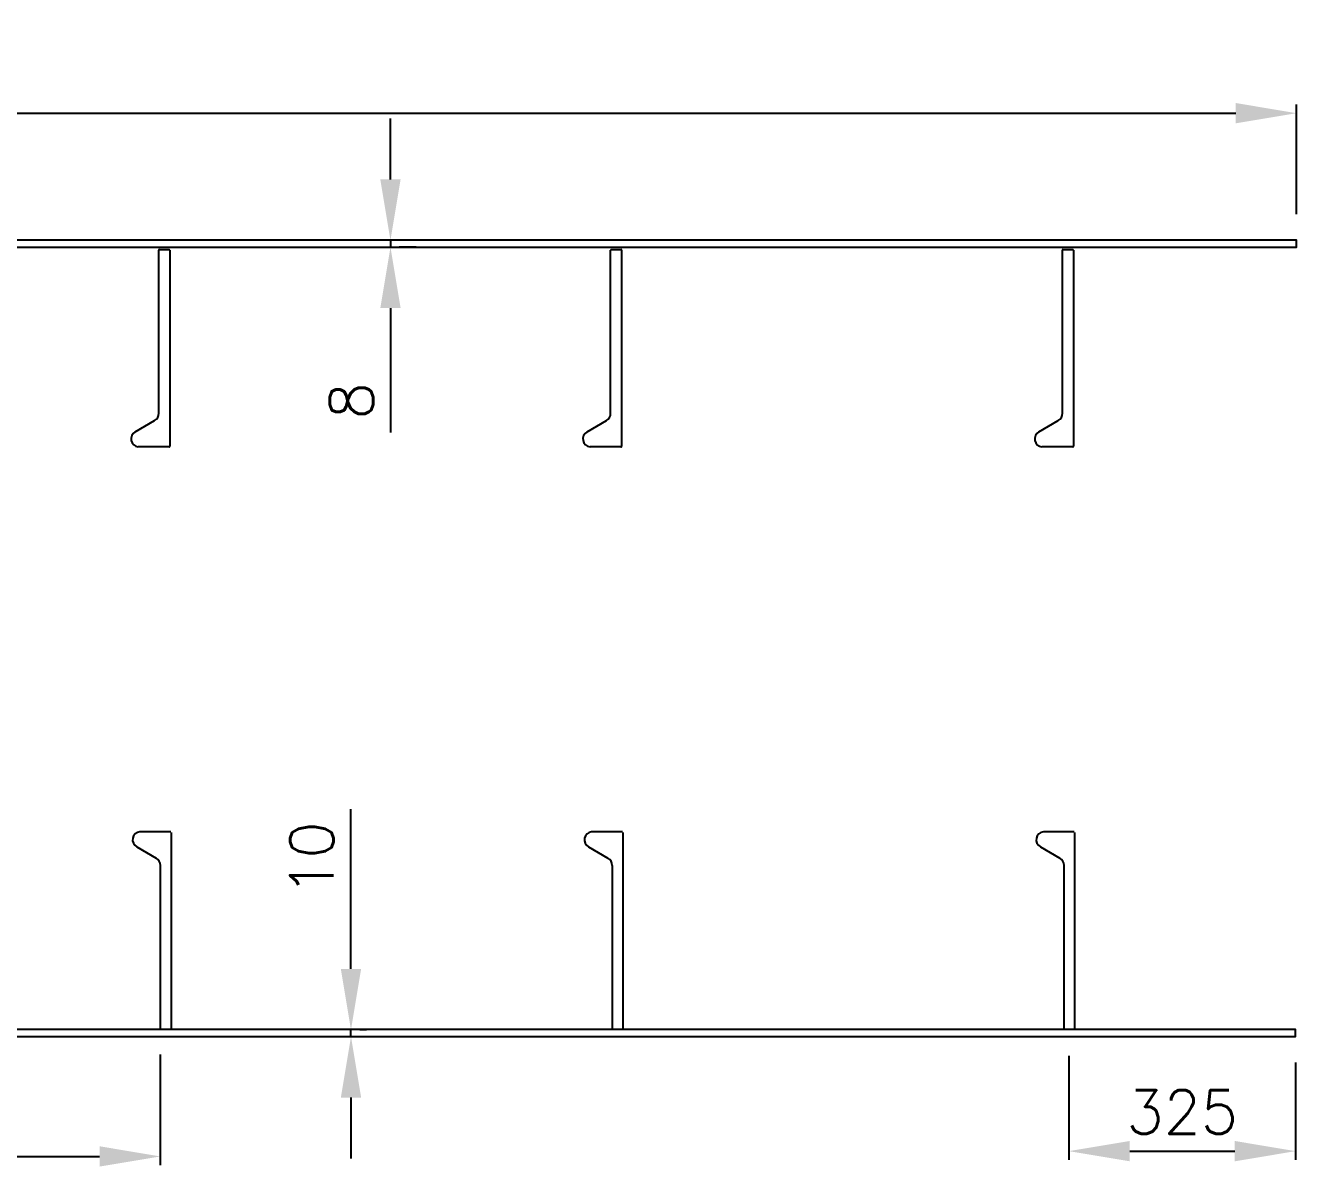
# Model space of a CAD drawing. Header units: inches. Extents: x -10308 to 8182, y 5 to 24017.
# Drawn here: x 2973 to 4802, y 915 to 2556 of the extents above; entities that cross this region are included whole.
import ezdxf

# ---------------------------------------------------------------- set-up
doc = ezdxf.new("R2010")
doc.units = ezdxf.units.IN
doc.layers.add('COTAS', color=1, linetype='Continuous')
doc.layers.add('COTAS 1-200', color=1, linetype='Continuous')
doc.styles.add('de cotas', font='romans.shx')
doc.styles.get("Standard").update_dxf_attribs({"font": 'arial.ttf'})
doc.dimstyles.new('1 EN 1 HM Cota Polivalente', dxfattribs={"dimtxt": 3, "dimasz": 3, "dimexe": 0.5, "dimexo": 1.5, "dimgap": 1.5, "dimtad": 1, "dimtxsty": 'Standard', "dimcen": 2.5, "dimclrd": 1, "dimclre": 1, "dimclrt": 3, "dimadec": 0, "dimazin": 0, "dimtfac": 1, "dimtmove": 0, "dimatfit": 3, "dimfxl": 1, "dimarcsym": 0})

# ---------------------------------------------------------------- blocks, each defined once
blk = doc.blocks.new('*U25')
at = {"layer": 'COTAS 1-200'}
for p, q in [((26.9, 142), (-17.5, 142)), ((27.9, -141), (27.9, 141)), ((-21.9, 120.4), (5.9, 104.1)), ((12, 93.6), (12, -141)), ((13, -142), (26.9, -142))]:
    blk.add_line(p, q, dxfattribs=at)
for centre, radius, start, end in [((-16.4, 130.5), 11.5, 95.4143, 241.6471), ((0.6, 93.9), 11.5, 358.0711, 62.542), ((13, -141), 1, 180, 270), ((26.9, -141), 1, 270, 0)]:
    blk.add_arc(centre, radius, start, end, dxfattribs=at)
blk = doc.blocks.new('*U26')
at = {"layer": 'COTAS', "color": 0, "linetype": 'ByBlock', "lineweight": -2, "transparency": 16777216}
for p in [(0, 0), (650, 0), (1300, 0)]:
    blk.add_blockref('*U25', p, dxfattribs=at)
blk = doc.blocks.new('*D29')
at = {"layer": 'COTAS', "color": 1, "lineweight": -2, "transparency": 16777216}
for p, q in [((4474.6, 1074.8), (4474.6, 925.1)), ((4800.7, 1065.1), (4800.7, 925.1)), ((4562.1, 937.6), (4713.2, 937.6))]:
    blk.add_line(p, q, dxfattribs=at)
at = {"layer": 'COTAS', "color": 1, "transparency": 16777216}
for points in [[(4562.1, 952.2), (4562.1, 923), (4474.6, 937.6)], [(4713.2, 952.2), (4713.2, 923), (4800.7, 937.6)]]:
    blk.add_solid(points, dxfattribs=at)
at = {"layer": 'Defpoints', "color": 0, "transparency": 16777216}
for p in [(4474.6, 1112.3), (4800.7, 1102.6), (4800.7, 937.6)]:
    blk.add_point(p, dxfattribs=at)
at = {"layer": 'COTAS', "color": 3, "transparency": 16777216, "insert": (4637.6, 993.9), "char_height": 62.5, "attachment_point": 5, "style": 'de cotas'}
blk.add_mtext('325', dxfattribs=at)
blk = doc.blocks.new('*D33')
at = {"layer": 'COTAS', "color": 1, "lineweight": -2, "transparency": 16777216}
for p, q in [((2032.4, 1078), (2032.4, 917.5)), ((3167.4, 1076.4), (3167.4, 917.5)), ((2119.9, 930), (3079.9, 930))]:
    blk.add_line(p, q, dxfattribs=at)
at = {"layer": 'COTAS', "color": 1, "transparency": 16777216}
for points in [[(2119.9, 944.6), (2119.9, 915.4), (2032.4, 930)], [(3079.9, 944.6), (3079.9, 915.4), (3167.4, 930)]]:
    blk.add_solid(points, dxfattribs=at)
at = {"layer": 'Defpoints', "color": 0, "transparency": 16777216}
for p in [(2032.4, 1115.5), (3167.4, 1113.9), (3167.4, 930)]:
    blk.add_point(p, dxfattribs=at)
at = {"layer": 'COTAS', "color": 3, "transparency": 16777216, "insert": (2599.9, 986.3), "char_height": 62.5, "attachment_point": 5, "style": 'de cotas'}
blk.add_mtext('1150', dxfattribs=at)
blk = doc.blocks.new('*U36')
at = {"layer": 'COTAS 1-200'}
for p, q in [((12, -93.6), (12, 141)), ((13, 142), (26.9, 142)), ((27.9, 141), (27.9, -141)), ((-21.9, -120.4), (5.9, -104.1)), ((26.9, -142), (-17.5, -142))]:
    blk.add_line(p, q, dxfattribs=at)
for centre, radius, start, end in [((13, 141), 1, 90, 180), ((26.9, 141), 1, 0, 90), ((0.6, -93.9), 11.5, 297.458, 1.9289), ((-16.4, -130.5), 11.5, 118.3529, 264.5857), ((26.9, -141), 1, 270, 0)]:
    blk.add_arc(centre, radius, start, end, dxfattribs=at)
blk = doc.blocks.new('*U37')
at = {"layer": 'COTAS', "color": 0, "linetype": 'ByBlock', "lineweight": -2, "transparency": 16777216}
for p in [(0, 0), (650, 0), (1300, 0)]:
    blk.add_blockref('*U36', p, dxfattribs=at)
blk = doc.blocks.new('*D44')
at = {"layer": 'COTAS', "color": 1, "lineweight": -2, "transparency": 16777216}
for p, q in [((3441.7, 1199.6), (3441.7, 1429.4)), ((3441.7, 1102.1), (3441.7, 1112.1)), ((3463.8, 1112.1), (3454.2, 1112.1)), ((3479.2, 1102.1), (3454.2, 1102.1)), ((3441.7, 1014.6), (3441.7, 927.1))]:
    blk.add_line(p, q, dxfattribs=at)
at = {"layer": 'COTAS', "color": 1, "transparency": 16777216}
for points in [[(3427.1, 1199.6), (3456.3, 1199.6), (3441.7, 1112.1)], [(3427.1, 1014.6), (3456.3, 1014.6), (3441.7, 1102.1)]]:
    blk.add_solid(points, dxfattribs=at)
at = {"layer": 'Defpoints', "color": 0, "transparency": 16777216}
for p in [(3426.3, 1112.1), (3441.7, 1112.1), (3441.7, 1102.1)]:
    blk.add_point(p, dxfattribs=at)
at = {"layer": 'COTAS', "color": 3, "transparency": 16777216, "insert": (3385.4, 1358.2), "char_height": 62.5, "attachment_point": 5, "rotation": 90, "style": 'de cotas'}
blk.add_mtext('10', dxfattribs=at)
blk = doc.blocks.new('*D45')
at = {"layer": 'COTAS', "color": 1, "lineweight": -2, "transparency": 16777216}
for p, q in [((3498.5, 2334.9), (3498.5, 2422.4)), ((3498.5, 2247.4), (3498.5, 2237.4)), ((3520.3, 2247.4), (3511, 2247.4)), ((3535.6, 2237.4), (3511, 2237.4)), ((3498.5, 2149.9), (3498.5, 1970.8))]:
    blk.add_line(p, q, dxfattribs=at)
at = {"layer": 'COTAS', "color": 1, "transparency": 16777216}
for points in [[(3483.9, 2334.9), (3513.1, 2334.9), (3498.5, 2247.4)], [(3483.9, 2149.9), (3513.1, 2149.9), (3498.5, 2237.4)]]:
    blk.add_solid(points, dxfattribs=at)
at = {"layer": 'Defpoints', "color": 0, "transparency": 16777216}
for p in [(3482.8, 2247.4), (3498.1, 2237.4), (3498.5, 2247.4)]:
    blk.add_point(p, dxfattribs=at)
at = {"layer": 'COTAS', "color": 3, "transparency": 16777216, "insert": (3442.3, 2016.6), "char_height": 62.5, "attachment_point": 5, "rotation": 90, "style": 'de cotas'}
blk.add_mtext('8', dxfattribs=at)
blk = doc.blocks.new('*D47')
at = {"layer": 'COTAS', "color": 1, "lineweight": -2, "transparency": 16777216}
for p, q in [((402.1, 2285), (402.1, 2442.7)), ((4802.1, 2285), (4802.1, 2442.7)), ((489.6, 2430.2), (4714.6, 2430.2))]:
    blk.add_line(p, q, dxfattribs=at)
at = {"layer": 'COTAS', "color": 1, "transparency": 16777216}
for points in [[(489.6, 2444.8), (489.6, 2415.6), (402.1, 2430.2)], [(4714.6, 2444.8), (4714.6, 2415.6), (4802.1, 2430.2)]]:
    blk.add_solid(points, dxfattribs=at)
at = {"layer": 'Defpoints', "color": 0, "transparency": 16777216}
for p in [(4802.1, 2430.2), (402.1, 2247.5), (4802.1, 2247.5)]:
    blk.add_point(p, dxfattribs=at)
at = {"layer": 'COTAS', "color": 3, "transparency": 16777216, "insert": (2602.1, 2502.8), "char_height": 62.5, "attachment_point": 5, "style": 'de cotas'}
blk.add_mtext('(4400)', dxfattribs=at)

msp = doc.modelspace()

# ---------------------------------------------------------------- linework, layer by layer
at = {"layer": 'COTAS'}
for points in [[(402.1, 2237.5), (4802.1, 2237.5), (4802.1, 2247.5), (402.1, 2247.5)], [(400.7, 1102.6), (4800.7, 1102.6), (4800.7, 1112.6), (400.7, 1112.6)]]:
    msp.add_lwpolyline(points, close=True, dxfattribs=at)

# ---------------------------------------------------------------- block references
for name, p in [('*U37', (3153.2, 2092.2)), ('*U26', (3155.4, 1254.9))]:
    msp.add_blockref(name, p, dxfattribs=at)

# ---------------------------------------------------------------- dimensions: what is measured, and where the dimension line sits
dim = msp.add_linear_dim(base=(4802.1, 2430.2), p1=(402.1, 2247.5), p2=(4802.1, 2247.5), text='(4400)', dimstyle='1 EN 1 HM Cota Polivalente', override={"dimscale": 25, "dimtxt": 2.5, "dimasz": 3.5, "dimgap": 1, "dimdec": 0, "dimtxsty": 'de cotas'}, dxfattribs=at)
dim.commit()
dim.dimension.update_dxf_attribs({"geometry": '*D47', "text_midpoint": (2602.1, 2430.2), "dimtype": 160})
dim = msp.add_linear_dim(base=(3498.5, 2247.4), p1=(3498.1, 2237.4), p2=(3482.8, 2247.4), angle=90, text='8', dimstyle='1 EN 1 HM Cota Polivalente', override={"dimscale": 25, "dimtxt": 2.5, "dimasz": 3.5, "dimgap": 1, "dimdec": 0, "dimtxsty": 'de cotas'}, dxfattribs=at)
dim.commit()
dim.dimension.update_dxf_attribs({"geometry": '*D45', "text_midpoint": (3498.5, 2016.6), "dimtype": 160})
dim = msp.add_linear_dim(base=(3441.7, 1112.1), p1=(3441.7, 1102.1), p2=(3426.3, 1112.1), angle=90, text='10', dimstyle='1 EN 1 HM Cota Polivalente', override={"dimscale": 25, "dimtxt": 2.5, "dimasz": 3.5, "dimgap": 1, "dimdec": 0, "dimtxsty": 'de cotas'}, dxfattribs=at)
dim.commit()
dim.dimension.update_dxf_attribs({"geometry": '*D44', "text_midpoint": (3385.4, 1358.2)})
for base, p1, p2, text, picture, middle in [((3167.4, 930), (2032.4, 1115.5), (3167.4, 1113.9), '1150', '*D33', (2599.9, 986.3)), ((4800.7, 937.6), (4474.6, 1112.3), (4800.7, 1102.6), '325', '*D29', (4637.6, 993.9))]:
    dim = msp.add_linear_dim(base=base, p1=p1, p2=p2, text=text, dimstyle='1 EN 1 HM Cota Polivalente', override={"dimscale": 25, "dimtxt": 2.5, "dimasz": 3.5, "dimgap": 1, "dimdec": 0, "dimtxsty": 'de cotas'}, dxfattribs=at)
    dim.commit()
    dim.dimension.update_dxf_attribs({"geometry": picture, "text_midpoint": middle})

doc.saveas('drawing.dxf')
